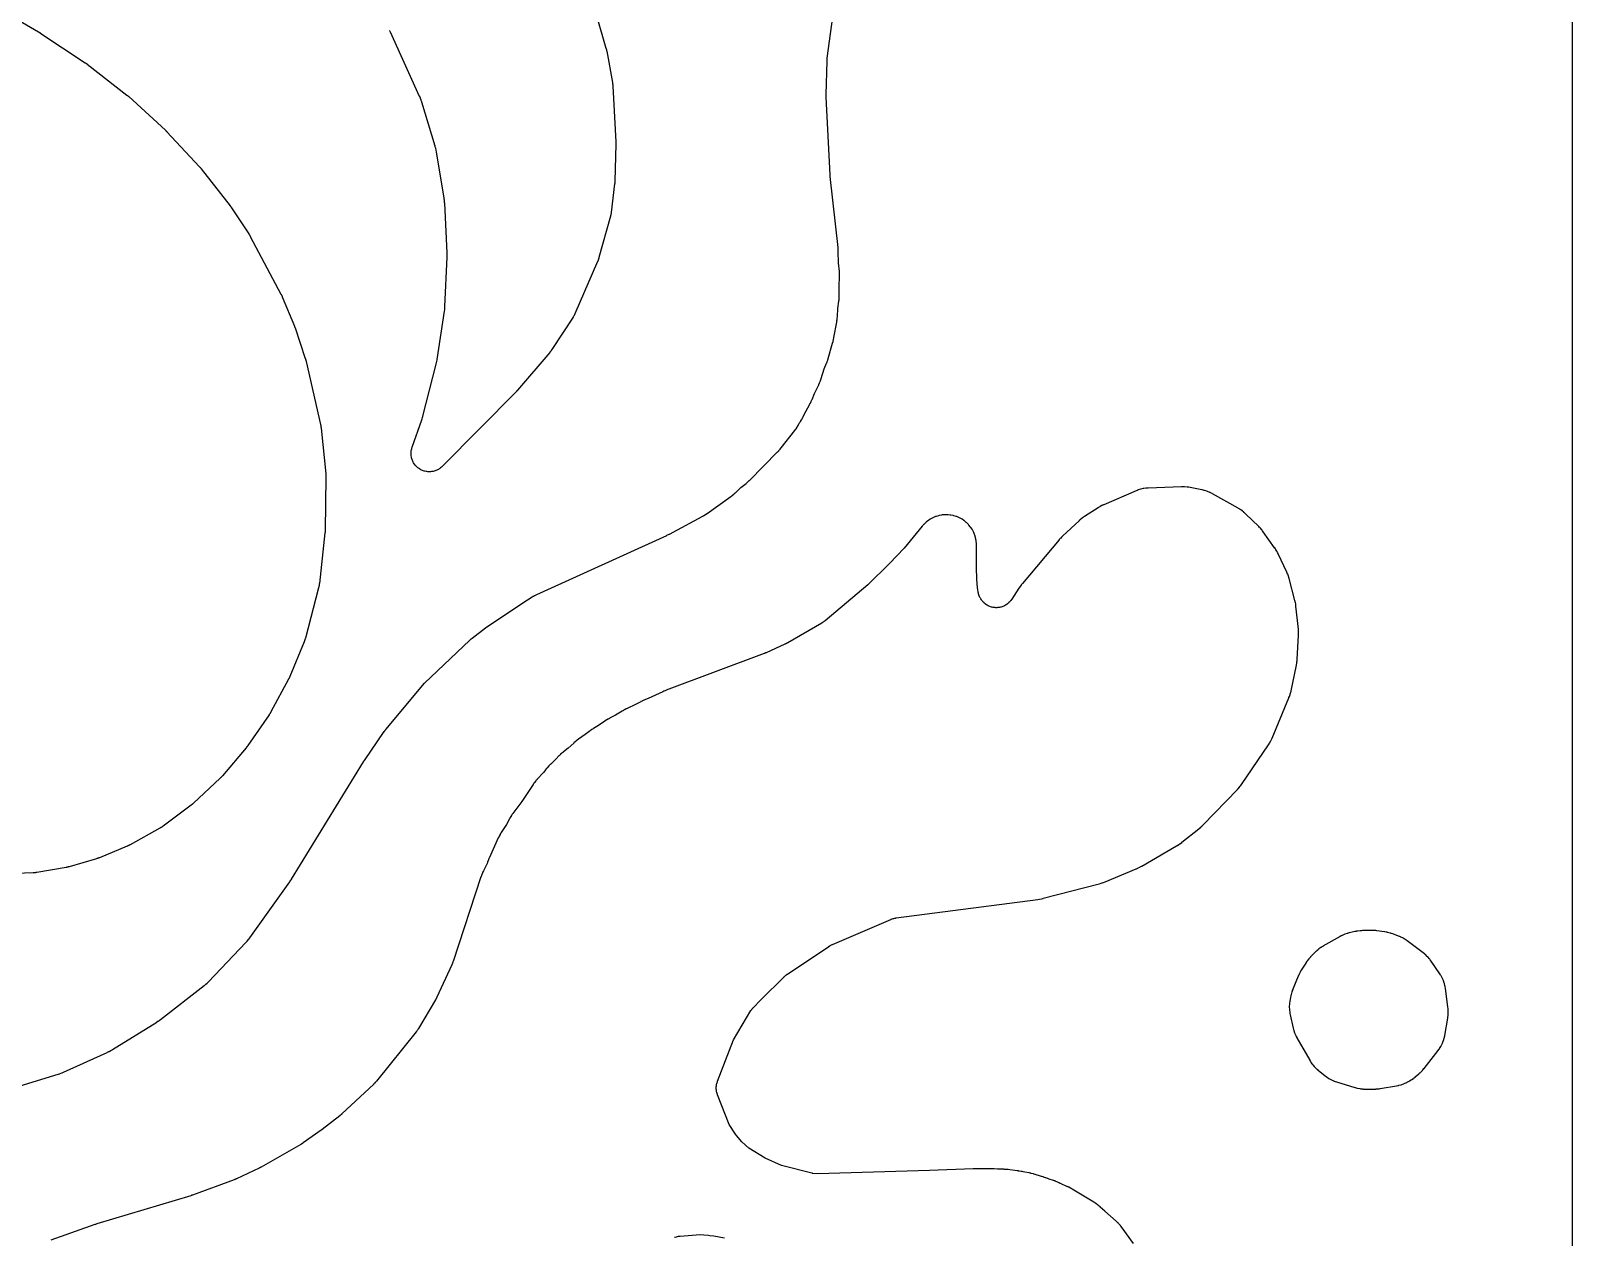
# Model space of a CAD drawing. Header units: millimetres. Extents: x 0 to 300, y 0 to 300.
# Drawn here: x 173.4 to 300, y 102 to 201 of the extents above; entities that cross this region are included whole.
import ezdxf

# ---------------------------------------------------------------- set-up
doc = ezdxf.new("R2010")
doc.units = ezdxf.units.MM
doc.layers.add('CUT', color=7, linetype='CONTINUOUS')

msp = doc.modelspace()

# ---------------------------------------------------------------- linework, layer by layer
at = {"layer": 'CUT'}
for points in [[(1.4375, 300.0625), (298.512, 300.0625), (299.3973, 300.0625), (299.4708, 300.0589), (299.5289, 300.0503), (299.586, 300.036), (299.6414, 300.0162), (299.6945, 299.991), (299.745, 299.9608), (299.7922, 299.9257), (299.8358, 299.8863), (299.8753, 299.8427), (299.9103, 299.7954), (299.9405, 299.745), (299.9657, 299.6918), (299.9855, 299.6365), (299.9998, 299.5794), (300.0084, 299.5212), (300.012, 299.4478), (300.012, 298.5625), (300.012, 1.4375)], [(171.8601, 114.1816), (175.6845, 115.3609), (175.7026, 115.3668), (175.8193, 115.4069), (175.8371, 115.4133), (175.9819, 115.4682), (175.9996, 115.4752), (176.1135, 115.5226), (176.1309, 115.5302), (179.711, 117.1536), (179.7286, 117.1619), (179.8423, 117.218), (179.8596, 117.2269), (179.9999, 117.3018), (180.0169, 117.3113), (180.1267, 117.3746), (180.1434, 117.3846), (183.7787, 119.6422), (183.7917, 119.6505), (183.8755, 119.7056), (183.8883, 119.7143), (183.9918, 119.7861), (184.0043, 119.7951), (184.0852, 119.8544), (184.0975, 119.8637), (187.6823, 122.6381), (187.6907, 122.6447), (187.7491, 122.6916), (187.7577, 122.6987), (187.7954, 122.7301), (187.8133, 122.7456), (187.9227, 122.8444), (187.9393, 122.8599), (187.9675, 122.8875), (187.9751, 122.895), (188.0272, 122.9476), (188.0355, 122.9562), (191.0892, 126.166), (191.1034, 126.1815), (191.1937, 126.2833), (191.2074, 126.2993), (191.3162, 126.4309), (191.3292, 126.4473), (191.4122, 126.5552), (191.4247, 126.5721), (194.6975, 131.1492), (194.7032, 131.1574), (194.7428, 131.2146), (194.7488, 131.2235), (194.7967, 131.2958), (194.8025, 131.3046), (194.8394, 131.3623), (194.8454, 131.3718), (200.7562, 141.0144), (200.7588, 141.0185), (200.7648, 141.0282), (200.7674, 141.0324), (200.7735, 141.0421), (200.7768, 141.0473), (200.7844, 141.0592), (200.7877, 141.0643), (200.7929, 141.0724), (200.7961, 141.0774), (200.8038, 141.0891), (200.8067, 141.0935), (200.8132, 141.1031), (200.8223, 141.1166), (200.8263, 141.1225), (202.466, 143.5013), (202.4719, 143.5097), (202.4856, 143.5291), (202.4915, 143.5374), (202.4987, 143.5474), (202.5047, 143.5556), (202.5188, 143.5746), (202.5249, 143.5827), (202.5346, 143.5955), (202.5408, 143.6035), (202.5553, 143.6223), (202.5616, 143.6303), (202.5693, 143.64), (202.5756, 143.6479), (202.5906, 143.6663), (202.597, 143.6741), (205.7559, 147.4719), (209.4984, 151.005), (209.5071, 151.0131), (209.5273, 151.0317), (209.536, 151.0396), (209.5468, 151.0492), (209.5556, 151.057), (209.5763, 151.0751), (209.5853, 151.0828), (209.5995, 151.0949), (209.6085, 151.1024), (209.6297, 151.12), (209.6389, 151.1274), (209.6501, 151.1365), (209.6593, 151.1438), (209.681, 151.1608), (209.6903, 151.168), (210.78, 151.9995), (213.8426, 154.066), (214.5994, 154.5425), (214.61, 154.5491), (214.6348, 154.5642), (214.6455, 154.5706), (214.6586, 154.5784), (214.6694, 154.5846), (214.6946, 154.5991), (214.7054, 154.6052), (214.7227, 154.6148), (214.7336, 154.6207), (214.7592, 154.6345), (214.7702, 154.6403), (214.7837, 154.6473), (214.7948, 154.653), (214.8208, 154.666), (214.832, 154.6715), (214.9936, 154.7498), (225.6595, 159.6031), (225.6676, 159.6068), (225.7236, 159.6333), (225.7322, 159.6375), (225.8015, 159.6717), (225.8099, 159.6759), (225.8643, 159.7037), (225.8732, 159.7084), (228.5593, 161.1415), (228.5761, 161.1509), (228.6154, 161.1735), (228.6257, 161.1792), (228.6363, 161.1853), (228.6527, 161.1949), (228.6845, 161.2132), (228.701, 161.2231), (228.8345, 161.3057), (228.8507, 161.3161), (228.9549, 161.3853), (228.9707, 161.3962), (230.9316, 162.7916), (230.9403, 162.7979), (231.0005, 162.8424), (231.0094, 162.8491), (231.0484, 162.879), (231.0669, 162.8938), (231.1802, 162.9882), (231.1974, 163.0031), (231.2268, 163.0295), (231.2347, 163.0367), (231.2888, 163.0872), (231.2975, 163.0955), (231.7455, 163.53), (232.0661, 163.7753), (232.0823, 163.7881), (232.186, 163.8733), (232.2017, 163.8866), (232.328, 163.9978), (232.3432, 164.0117), (232.4408, 164.1038), (232.4556, 164.1182), (234.7626, 166.4496), (234.7747, 166.4622), (234.8521, 166.5451), (234.8638, 166.558), (234.9579, 166.6648), (234.9692, 166.6781), (235.0416, 166.7653), (235.0526, 166.7789), (236.1739, 168.2124), (236.1807, 168.2212), (236.2275, 168.2833), (236.2344, 168.2927), (236.2642, 168.334), (236.2782, 168.3542), (236.3628, 168.482), (236.3755, 168.502), (236.3968, 168.537), (236.4025, 168.5466), (236.4412, 168.6131), (236.4473, 168.624), (236.5462, 168.8024), (236.5862, 168.859), (236.5941, 168.8704), (236.6243, 168.9153), (236.6393, 168.9387), (236.7328, 169.0927), (236.7466, 169.1167), (236.7726, 169.1643), (236.7791, 169.1765), (236.8204, 169.2566), (236.8266, 169.269), (236.984, 169.5921), (237.3862, 170.3177), (237.3951, 170.3343), (237.451, 170.4431), (237.4593, 170.46), (237.5252, 170.5986), (237.533, 170.6158), (237.5819, 170.7279), (237.5892, 170.7452), (237.7893, 171.2453), (238.1424, 171.9703), (238.1515, 171.9898), (238.2082, 172.1177), (238.2166, 172.1375), (238.2819, 172.3003), (238.2895, 172.3204), (238.3369, 172.452), (238.3439, 172.4724), (238.5987, 173.2684), (238.7921, 173.752), (238.7976, 173.7661), (238.8317, 173.8582), (238.8368, 173.8724), (238.8768, 173.989), (238.8815, 174.0034), (238.911, 174.0971), (238.9154, 174.1115), (239.278, 175.3737), (239.2836, 175.3943), (239.3172, 175.5292), (239.322, 175.55), (239.3234, 175.557), (239.3534, 175.6764), (239.3578, 175.6951), (239.3843, 175.8173), (239.388, 175.8361), (239.619, 177.0939), (239.6221, 177.1129), (239.6408, 177.2367), (239.6433, 177.2557), (239.6617, 177.4117), (239.6637, 177.4308), (239.6743, 177.5555), (239.6757, 177.5747), (239.7102, 178.2223), (239.7953, 178.8384), (239.7967, 178.8495), (239.8059, 178.927), (239.8072, 178.9386), (239.8122, 178.9895), (239.8142, 179.0141), (239.8231, 179.1676), (239.824, 179.1913), (239.8248, 179.2324), (239.8249, 179.2436), (239.8249, 179.3207), (239.8248, 179.3333), (239.8091, 180.081), (239.8468, 180.7887), (239.8472, 180.7992), (239.8499, 180.8723), (239.8501, 180.8832), (239.851, 180.9312), (239.8509, 180.9543), (239.8479, 181.0984), (239.847, 181.1207), (239.8448, 181.1592), (239.8441, 181.1697), (239.8386, 181.2418), (239.8376, 181.2535), (239.7696, 181.9662), (239.7501, 182.8985), (239.7497, 182.9116), (239.746, 182.9968), (239.7453, 183.0099), (239.7384, 183.1168), (239.7374, 183.1299), (239.73, 183.2148), (239.7287, 183.2279), (239.092, 189.075), (239.0915, 189.0801), (239.0903, 189.0919), (239.0898, 189.097), (239.0886, 189.1089), (239.088, 189.1152), (239.0867, 189.1298), (239.0861, 189.1361), (239.0853, 189.146), (239.0848, 189.1522), (239.0837, 189.1666), (239.0833, 189.172), (239.0825, 189.184), (239.0815, 189.2009), (239.0811, 189.2083), (238.7438, 195.5855), (238.7433, 195.5948), (238.7424, 195.6164), (238.742, 195.6257), (238.7417, 195.637), (238.7414, 195.6462), (238.741, 195.6678), (238.7408, 195.6771), (238.7406, 195.6918), (238.7406, 195.701), (238.7405, 195.7226), (238.7406, 195.7319), (238.7407, 195.7432), (238.7408, 195.7525), (238.7412, 195.7741), (238.7415, 195.7834), (238.8229, 198.5408), (238.8233, 198.5523), (238.8245, 198.5792), (238.825, 198.5908), (238.8258, 198.6049), (238.8265, 198.6164), (238.8284, 198.6433), (238.8292, 198.6548), (238.8307, 198.673), (238.8317, 198.6845), (238.8342, 198.7113), (238.8354, 198.7228), (238.8369, 198.7368), (238.8382, 198.7483), (238.8414, 198.775), (238.8428, 198.7865), (239.5622, 204.1969)], [(169.966, 203.3181), (174.0658, 200.9477), (174.0706, 200.9449), (174.0818, 200.9383), (174.0865, 200.9355), (174.0976, 200.9289), (174.1035, 200.9254), (174.1172, 200.9171), (174.123, 200.9136), (174.1322, 200.9079), (174.1379, 200.9044), (174.1512, 200.896), (174.1569, 200.8924), (174.16, 200.8905), (174.1668, 200.8861), (174.1826, 200.8759), (174.1893, 200.8715), (177.9136, 198.4068), (177.9196, 198.4028), (177.9336, 198.3934), (177.9396, 198.3894), (177.9535, 198.3798), (177.9608, 198.3748), (177.9779, 198.3628), (177.9852, 198.3577), (177.9966, 198.3495), (178.0037, 198.3444), (178.0203, 198.3323), (178.0273, 198.3271), (178.0312, 198.3242), (178.0396, 198.3179), (178.059, 198.3031), (178.0673, 198.2966), (181.3347, 195.7435), (181.3403, 195.7391), (181.3535, 195.7286), (181.3592, 195.7241), (181.3722, 195.7136), (181.3791, 195.7079), (181.3951, 195.6947), (181.402, 195.689), (181.4127, 195.68), (181.4194, 195.6743), (181.4349, 195.661), (181.4416, 195.6553), (181.4452, 195.6521), (181.453, 195.6452), (181.4712, 195.6289), (181.479, 195.6218), (184.4859, 192.8658), (184.4913, 192.8609), (184.5036, 192.8495), (184.5088, 192.8445), (184.521, 192.833), (184.5275, 192.8268), (184.5424, 192.8124), (184.5488, 192.8061), (184.5588, 192.7963), (184.565, 192.7901), (184.5795, 192.7756), (184.5857, 192.7694), (184.589, 192.7659), (184.5963, 192.7584), (184.6132, 192.7407), (184.6204, 192.7331), (187.2952, 189.8634), (187.3021, 189.8559), (187.318, 189.8384), (187.3248, 189.8308), (187.3329, 189.8217), (187.3396, 189.8142), (187.355, 189.7965), (187.3616, 189.7888), (187.372, 189.7766), (187.3785, 189.7689), (187.3935, 189.7508), (187.4, 189.743), (187.4077, 189.7334), (187.4141, 189.7256), (187.4287, 189.7071), (187.435, 189.6992), (189.8054, 186.6476), (189.8096, 186.6421), (189.8193, 186.6294), (189.8235, 186.624), (189.8331, 186.6111), (189.8382, 186.6043), (189.85, 186.5884), (189.855, 186.5815), (189.8628, 186.5707), (189.8677, 186.5639), (189.879, 186.548), (189.8838, 186.5412), (189.8864, 186.5373), (189.8921, 186.5291), (189.9051, 186.5099), (189.9107, 186.5016), (191.3396, 184.3471), (191.3456, 184.338), (191.3594, 184.3166), (191.3652, 184.3074), (191.3722, 184.2964), (191.3779, 184.2873), (191.391, 184.2658), (191.3966, 184.2566), (191.4054, 184.2418), (191.4108, 184.2325), (191.4235, 184.2107), (191.4289, 184.2013), (191.4354, 184.1898), (191.4406, 184.1803), (191.4527, 184.1582), (191.4579, 184.1487), (193.9825, 179.4081), (193.9876, 179.3982), (193.9996, 179.3751), (194.0046, 179.3652), (194.0107, 179.3531), (194.0156, 179.3431), (194.027, 179.3197), (194.0318, 179.3097), (194.0393, 179.2937), (194.044, 179.2836), (194.0547, 179.26), (194.0593, 179.2498), (194.0648, 179.2374), (194.0692, 179.2272), (194.0794, 179.2033), (194.0837, 179.193), (195.0788, 176.7747), (195.0811, 176.7692), (195.0863, 176.7563), (195.0885, 176.7507), (195.0937, 176.7376), (195.0964, 176.7307), (195.1027, 176.7145), (195.1053, 176.7076), (195.1094, 176.6967), (195.112, 176.6898), (195.1179, 176.6738), (195.1203, 176.667), (195.1217, 176.6632), (195.1246, 176.6549), (195.1313, 176.6357), (195.1341, 176.6275), (195.9797, 174.1177), (195.9833, 174.1069), (195.9914, 174.0817), (195.9949, 174.0709), (195.9989, 174.0578), (196.0022, 174.047), (196.0096, 174.0218), (196.0127, 174.011), (196.0176, 173.9938), (196.0206, 173.9829), (196.0274, 173.9574), (196.0303, 173.9465), (196.0337, 173.9331), (196.0364, 173.9222), (196.0426, 173.8965), (196.0452, 173.8855), (197.2278, 168.7055), (197.2309, 168.6917), (197.2377, 168.6596), (197.2405, 168.6458), (197.2438, 168.629), (197.2464, 168.6152), (197.2522, 168.5828), (197.2545, 168.569), (197.2581, 168.5471), (197.2603, 168.5332), (197.2651, 168.5007), (197.267, 168.4868), (197.2692, 168.4697), (197.271, 168.4558), (197.2747, 168.4232), (197.2762, 168.4092), (197.652, 164.6408), (197.6532, 164.6282), (197.6557, 164.599), (197.6567, 164.5864), (197.6578, 164.5711), (197.6586, 164.5585), (197.6603, 164.5292), (197.6609, 164.5166), (197.6618, 164.4967), (197.6623, 164.4841), (197.6631, 164.4547), (197.6634, 164.4421), (197.6636, 164.4268), (197.6637, 164.4142), (197.6638, 164.3848), (197.6637, 164.3722), (197.6093, 160.0412), (197.6091, 160.0301), (197.6084, 160.0044), (197.6081, 159.9933), (197.6076, 159.9799), (197.6071, 159.9688), (197.6058, 159.9431), (197.6052, 159.9321), (197.6041, 159.9147), (197.6034, 159.9037), (197.6015, 159.878), (197.6006, 159.867), (197.5995, 159.8536), (197.5984, 159.8426), (197.5959, 159.817), (197.5948, 159.806), (197.1324, 155.6455), (197.1304, 155.6293), (197.1255, 155.5913), (197.1233, 155.5751), (197.1203, 155.5553), (197.1178, 155.5391), (197.1115, 155.5014), (197.1086, 155.4853), (197.1039, 155.4599), (197.1008, 155.4438), (197.0931, 155.4063), (197.0897, 155.3903), (197.0853, 155.3708), (197.0816, 155.3548), (197.0726, 155.3177), (197.0686, 155.3018), (195.986, 151.1724), (195.982, 151.1578), (195.9725, 151.1239), (195.9683, 151.1093), (195.963, 151.0917), (195.9586, 151.0772), (195.9479, 151.0436), (195.9432, 151.0292), (195.9357, 151.0066), (195.9307, 150.9923), (195.919, 150.9591), (195.9138, 150.9449), (195.9073, 150.9276), (195.9019, 150.9135), (195.8891, 150.8807), (195.8834, 150.8666), (194.7137, 148.0274), (194.7092, 148.0166), (194.6985, 147.9916), (194.6938, 147.9809), (194.6881, 147.9678), (194.6833, 147.9572), (194.6719, 147.9324), (194.667, 147.9219), (194.6591, 147.9052), (194.654, 147.8947), (194.6421, 147.8702), (194.6369, 147.8598), (194.6304, 147.8471), (194.6251, 147.8367), (194.6125, 147.8126), (194.607, 147.8023), (193.1529, 145.1055), (193.1469, 145.0947), (193.1329, 145.0695), (193.1268, 145.0587), (193.1193, 145.0457), (193.1131, 145.035), (193.0984, 145.0103), (193.092, 144.9997), (193.0818, 144.9831), (193.0753, 144.9726), (193.0599, 144.9482), (193.0533, 144.9378), (193.0451, 144.9252), (193.0383, 144.9149), (193.0222, 144.891), (193.0153, 144.8808), (191.2723, 142.3562), (191.2659, 142.3471), (191.2509, 142.3259), (191.2444, 142.3168), (191.2364, 142.3058), (191.2298, 142.2969), (191.2142, 142.2761), (191.2075, 142.2672), (191.1968, 142.2532), (191.19, 142.2444), (191.1739, 142.224), (191.167, 142.2153), (191.1585, 142.2047), (191.1514, 142.1961), (191.1349, 142.1761), (191.1277, 142.1675), (189.1778, 139.8675), (189.1694, 139.8578), (189.1497, 139.8353), (189.1412, 139.8257), (189.1308, 139.814), (189.1221, 139.8045), (189.1018, 139.7826), (189.0931, 139.7732), (189.0791, 139.7585), (189.0702, 139.7493), (189.0493, 139.7279), (189.0402, 139.7188), (189.0291, 139.7078), (189.02, 139.6988), (188.9985, 139.678), (188.9892, 139.6692), (186.803, 137.6178), (186.7936, 137.6092), (186.7717, 137.5892), (186.7622, 137.5807), (186.7506, 137.5704), (186.7411, 137.562), (186.7186, 137.5427), (186.7089, 137.5345), (186.6935, 137.5216), (186.6837, 137.5135), (186.6607, 137.4948), (186.6508, 137.4868), (186.6386, 137.4772), (186.6286, 137.4694), (186.605, 137.4513), (186.5949, 137.4436), (184.2959, 135.7299), (184.284, 135.7212), (184.256, 135.701), (184.2439, 135.6925), (184.2291, 135.6822), (184.2169, 135.6738), (184.1883, 135.6546), (184.1759, 135.6465), (184.1564, 135.6338), (184.1439, 135.6259), (184.1146, 135.6076), (184.102, 135.5998), (184.0866, 135.5905), (184.0739, 135.583), (184.044, 135.5657), (184.0312, 135.5584), (181.5926, 134.1971), (181.5811, 134.1907), (181.554, 134.1761), (181.5423, 134.1699), (181.5281, 134.1625), (181.5163, 134.1565), (181.4888, 134.1427), (181.477, 134.1369), (181.4583, 134.1278), (181.4464, 134.1222), (181.4185, 134.1092), (181.4065, 134.1037), (181.3918, 134.0971), (181.3797, 134.0918), (181.3515, 134.0797), (181.3394, 134.0745), (179.0684, 133.1358), (179.057, 133.1312), (179.0304, 133.1206), (179.019, 133.1162), (179.005, 133.1108), (178.9935, 133.1065), (178.9666, 133.0967), (178.9551, 133.0926), (178.9368, 133.0861), (178.9252, 133.0822), (178.898, 133.0731), (178.8864, 133.0692), (178.8721, 133.0647), (178.8604, 133.061), (178.833, 133.0526), (178.8213, 133.0491), (176.5877, 132.3998), (176.5757, 132.3965), (176.5478, 132.3888), (176.5358, 132.3855), (176.5212, 132.3817), (176.5091, 132.3787), (176.481, 132.3717), (176.4689, 132.3689), (176.4498, 132.3644), (176.4377, 132.3617), (176.4094, 132.3556), (176.3973, 132.353), (176.3824, 132.35), (176.3702, 132.3476), (176.3418, 132.3422), (176.3296, 132.34), (173.9447, 131.9244), (173.9298, 131.922), (173.8952, 131.9165), (173.8803, 131.9143), (173.8621, 131.9118), (173.8472, 131.9098), (173.8124, 131.9055), (173.7974, 131.9038), (173.7739, 131.9013), (173.7589, 131.8998), (173.724, 131.8967), (173.709, 131.8955), (173.6907, 131.8942), (173.6757, 131.8932), (173.6406, 131.8913), (173.6256, 131.8906), (167.945, 131.6697)], [(219.8538, 202.3552), (220.6685, 199.5964), (220.6719, 199.5848), (220.6794, 199.5578), (220.6826, 199.5462), (220.6864, 199.5321), (220.6894, 199.5204), (220.6963, 199.4932), (220.6991, 199.4816), (220.7035, 199.4631), (220.7062, 199.4514), (220.7124, 199.424), (220.7149, 199.4123), (220.7179, 199.3979), (220.7203, 199.3862), (220.7257, 199.3586), (220.7279, 199.3468), (221.1943, 196.7886), (221.1968, 196.7746), (221.2022, 196.7418), (221.2044, 196.7277), (221.207, 196.7105), (221.209, 196.6964), (221.2134, 196.6635), (221.2152, 196.6493), (221.2178, 196.627), (221.2194, 196.6128), (221.2227, 196.5797), (221.2241, 196.5656), (221.2255, 196.5482), (221.2266, 196.534), (221.2289, 196.5009), (221.2298, 196.4866), (221.476, 191.9024), (221.4764, 191.8934), (221.4774, 191.8724), (221.4777, 191.8634), (221.4781, 191.8524), (221.4783, 191.8434), (221.4788, 191.8224), (221.479, 191.8133), (221.4792, 191.7991), (221.4793, 191.7901), (221.4793, 191.769), (221.4793, 191.76), (221.4793, 191.749), (221.4792, 191.74), (221.4788, 191.7189), (221.4786, 191.7099), (221.3986, 188.6935), (221.3983, 188.6832), (221.3974, 188.659), (221.3969, 188.6487), (221.3963, 188.6361), (221.3957, 188.6257), (221.3943, 188.6016), (221.3936, 188.5913), (221.3924, 188.575), (221.3916, 188.5646), (221.3896, 188.5406), (221.3886, 188.5303), (221.3874, 188.5177), (221.3864, 188.5074), (221.3838, 188.4834), (221.3826, 188.4731), (221.0999, 186.0985), (221.099, 186.0915), (221.097, 186.0753), (221.096, 186.0683), (221.0958, 186.0664), (221.0917, 186.0392), (221.0812, 185.9759), (221.0772, 185.954), (221.0701, 185.9213), (221.0516, 185.8434), (221.043, 185.81), (220.0934, 182.4038), (220.0891, 182.3888), (220.0788, 182.354), (220.0742, 182.3391), (220.0685, 182.3211), (220.0637, 182.3064), (220.0522, 182.2721), (220.0471, 182.2574), (220.0389, 182.2343), (220.0336, 182.2198), (220.0209, 182.1858), (220.0153, 182.1713), (220.0084, 182.1537), (220.0026, 182.1393), (219.9887, 182.1058), (219.9826, 182.0915), (218.1154, 177.7957), (218.1116, 177.787), (218.1055, 177.7733), (218.0955, 177.7517), (218.0802, 177.72), (218.0668, 177.6931), (218.0553, 177.6711), (218.0495, 177.66), (218.0468, 177.6551), (218.0329, 177.6303), (218.0009, 177.5751), (217.9812, 177.5427), (217.9732, 177.5302), (217.968, 177.5222), (216.235, 174.8684), (216.2271, 174.8564), (216.2084, 174.8287), (216.2002, 174.8169), (216.1902, 174.8026), (216.1819, 174.7909), (216.1623, 174.7639), (216.1538, 174.7523), (216.1403, 174.7342), (216.1316, 174.7228), (216.1112, 174.6964), (216.1023, 174.6851), (216.0914, 174.6715), (216.0824, 174.6603), (216.0611, 174.6346), (216.0519, 174.6236), (213.4136, 171.5282), (213.4092, 171.5231), (213.3989, 171.5111), (213.3944, 171.506), (213.3839, 171.494), (213.3783, 171.4877), (213.3652, 171.4731), (213.3596, 171.4669), (213.3507, 171.4571), (213.3451, 171.451), (213.3319, 171.4369), (213.3262, 171.4308), (213.3232, 171.4276), (213.3163, 171.4204), (213.3002, 171.4038), (213.2933, 171.3967), (207.243, 165.281), (207.2117, 165.2508), (207.1509, 165.1952), (207.0816, 165.1379), (207.0337, 165.1022), (206.959, 165.0521), (206.9077, 165.0213), (206.8285, 164.9789), (206.7744, 164.9534), (206.6913, 164.9191), (206.6349, 164.8991), (206.5488, 164.8733), (206.4907, 164.859), (206.4024, 164.8419), (206.3432, 164.8335), (206.2537, 164.8253), (206.1939, 164.8228), (206.104, 164.8236), (206.0443, 164.8271), (205.955, 164.8368), (205.8959, 164.8463), (205.8079, 164.8649), (205.7501, 164.8802), (205.6644, 164.9074), (205.6084, 164.9284), (205.5259, 164.9641), (205.4723, 164.9906), (205.3937, 165.0343), (205.343, 165.066), (205.2692, 165.1174), (205.2219, 165.154), (205.1536, 165.2124), (205.1102, 165.2536), (205.0481, 165.3186), (205.0089, 165.3638), (204.9536, 165.4347), (204.9192, 165.4836), (204.8713, 165.5596), (204.8419, 165.6118), (204.8017, 165.6922), (204.7777, 165.747), (204.7458, 165.831), (204.7274, 165.8879), (204.704, 165.9747), (204.6913, 166.0332), (204.6767, 166.1219), (204.67, 166.1813), (204.6643, 166.271), (204.6635, 166.3309), (204.6668, 166.4207), (204.672, 166.4803), (204.6842, 166.5693), (204.6953, 166.6281), (204.7164, 166.7155), (204.7396, 166.7945), (204.7534, 166.8373), (205.5359, 169.0749), (205.5399, 169.0868), (205.5654, 169.1647), (205.5691, 169.1767), (205.599, 169.2752), (205.6025, 169.2873), (205.6246, 169.3661), (205.6279, 169.3783), (206.7304, 173.6534), (206.734, 173.6682), (206.7563, 173.7646), (206.7595, 173.7795), (206.7844, 173.9012), (206.7872, 173.9162), (206.8046, 174.0136), (206.8071, 174.0286), (207.4112, 178.0034), (207.4134, 178.019), (207.4261, 178.1209), (207.4279, 178.1366), (207.4405, 178.2649), (207.4419, 178.2806), (207.4493, 178.3831), (207.4502, 178.3988), (207.6338, 182.4311), (207.6343, 182.4456), (207.6363, 182.5399), (207.6364, 182.5544), (207.6361, 182.6728), (207.6359, 182.6873), (207.6333, 182.7816), (207.6328, 182.7961), (207.4231, 186.8838), (207.422, 186.9007), (207.4133, 187.0104), (207.4117, 187.0273), (207.3969, 187.1646), (207.3948, 187.1814), (207.3799, 187.2904), (207.3774, 187.3071), (206.7545, 191.068), (206.751, 191.0872), (206.7262, 191.2117), (206.7221, 191.2308), (206.6859, 191.3859), (206.6812, 191.4048), (206.6483, 191.5274), (206.643, 191.5462), (205.5443, 195.1705), (205.5382, 195.1894), (205.4967, 195.3117), (205.49, 195.3304), (205.4328, 195.482), (205.4255, 195.5005), (205.3759, 195.6198), (205.368, 195.638), (202.9679, 200.9151), (202.9601, 200.9317), (202.9072, 201.0391)], [(263.9934, 101.4643), (263.053, 102.7596), (263.0435, 102.7723), (262.9808, 102.8541), (262.9709, 102.8665), (262.932, 102.9146), (262.9114, 102.9387), (262.7734, 103.0917), (262.7551, 103.111), (262.7178, 103.152), (262.6957, 103.1751), (262.6513, 103.2189), (262.6398, 103.23), (262.5639, 103.301), (262.5521, 103.3118), (261.6403, 104.1212), (261.2611, 104.4614), (261.2487, 104.4723), (261.1666, 104.542), (261.1539, 104.5525), (261.1412, 104.5627), (261.1081, 104.5907), (261.0977, 104.5994), (261.0565, 104.6327), (261.035, 104.6493), (260.8931, 104.754), (260.8709, 104.7696), (260.8269, 104.7991), (260.8155, 104.8065), (260.7411, 104.854), (260.7296, 104.8611), (258.961, 105.9334), (258.9516, 105.939), (258.8851, 105.9776), (258.8752, 105.9833), (258.8311, 106.0078), (258.8097, 106.0191), (258.6745, 106.0873), (258.6535, 106.0974), (258.6166, 106.1142), (258.6066, 106.1187), (258.5369, 106.149), (258.5255, 106.1538), (258.0408, 106.3526), (257.9675, 106.3937), (257.955, 106.4005), (257.873, 106.4439), (257.8604, 106.4504), (257.8105, 106.4753), (257.7847, 106.4874), (257.6151, 106.5622), (257.5887, 106.5731), (257.5367, 106.5932), (257.5234, 106.5981), (257.4361, 106.6294), (257.4226, 106.6341), (257.0672, 106.752), (256.9475, 106.8011), (256.9273, 106.809), (256.7956, 106.8575), (256.7752, 106.8646), (256.6078, 106.9196), (256.5871, 106.926), (256.4522, 106.9649), (256.4313, 106.9706), (256.3391, 106.9936), (255.9128, 107.1351), (255.9013, 107.1388), (255.826, 107.1621), (255.8144, 107.1655), (255.7689, 107.1786), (255.7454, 107.1849), (255.5924, 107.2222), (255.5688, 107.2275), (255.5223, 107.2369), (255.5104, 107.2392), (255.4329, 107.2532), (255.4209, 107.2552), (255.0662, 107.312), (254.9376, 107.3442), (254.9267, 107.3468), (254.85, 107.3645), (254.8385, 107.367), (254.788, 107.3776), (254.7636, 107.3822), (254.6107, 107.4077), (254.587, 107.4112), (254.5458, 107.4163), (254.5346, 107.4177), (254.4573, 107.4259), (254.4447, 107.4271), (254.2343, 107.4452), (253.8419, 107.508), (253.8216, 107.5109), (253.6895, 107.5275), (253.6691, 107.5297), (253.5028, 107.5448), (253.4824, 107.5463), (253.3494, 107.5538), (253.3289, 107.5546), (252.8319, 107.5656), (252.559, 107.589), (252.5417, 107.5902), (252.4298, 107.5966), (252.4125, 107.5973), (252.2717, 107.6013), (252.2545, 107.6015), (252.1423, 107.6014), (252.125, 107.6012), (251.7399, 107.5898), (251.0721, 107.6046), (251.0633, 107.6047), (251.0017, 107.6051), (250.9922, 107.6051), (250.9154, 107.6045), (250.9061, 107.6043), (250.8455, 107.6029), (250.8355, 107.6026), (247.2405, 107.4568), (238.0385, 107.1848), (237.6624, 107.2137), (237.6353, 107.2189), (237.5948, 107.2276), (237.579, 107.2314), (237.5689, 107.2338), (235.0804, 107.8604), (233.7455, 108.4818), (232.4002, 109.2977), (231.8164, 109.8241), (231.6716, 109.9957), (231.4225, 110.2907), (231.356, 110.3694), (231.2933, 110.4437), (230.7872, 111.2482), (229.8343, 113.6642), (229.8199, 113.7033), (229.7952, 113.7755), (229.7719, 113.8555), (229.7589, 113.9094), (229.7431, 113.9912), (229.7352, 114.0461), (229.727, 114.129), (229.7242, 114.1844), (229.7237, 114.2678), (229.726, 114.3232), (229.7333, 114.4062), (229.7407, 114.4612), (229.7556, 114.5431), (229.768, 114.5972), (229.7905, 114.6774), (229.8144, 114.7499), (229.8284, 114.7892), (231.1298, 118.1926), (232.5727, 120.5968), (232.5757, 120.6018), (232.5901, 120.6222), (232.6346, 120.682), (232.6549, 120.7083), (232.6562, 120.7099), (232.6774, 120.7354), (232.7262, 120.7918), (232.756, 120.8246), (232.768, 120.8371), (232.7756, 120.845), (233.348, 121.4299), (233.3582, 121.4406), (233.4172, 121.5039), (235.3025, 123.3657), (235.3102, 123.3731), (235.3222, 123.3847), (235.3535, 123.4135), (235.4075, 123.4609), (235.4319, 123.4815), (235.4335, 123.4828), (235.4586, 123.5026), (235.5158, 123.546), (235.5504, 123.5709), (235.5641, 123.5803), (235.5729, 123.5863), (238.9592, 125.8522), (238.9678, 125.8579), (238.9815, 125.8668), (239.0167, 125.8887), (239.0771, 125.9242), (239.1042, 125.9395), (239.1059, 125.9405), (239.1335, 125.9549), (239.1962, 125.9861), (239.2338, 126.0038), (239.2486, 126.0104), (239.2582, 126.0145), (244.0614, 128.0743), (244.0709, 128.0784), (244.0858, 128.0845), (244.1242, 128.0995), (244.1738, 128.1175), (244.2425, 128.1393), (244.311, 128.1581), (244.3813, 128.1744), (244.4331, 128.1842), (244.4737, 128.1909), (244.4897, 128.1932), (244.4999, 128.1946), (256.1243, 129.7169), (256.1427, 129.7196), (256.2621, 129.739), (256.2804, 129.7423), (256.4294, 129.7713), (256.4476, 129.7751), (256.5655, 129.8019), (256.5836, 129.8063), (261.1749, 130.9997), (261.195, 131.0053), (261.3254, 131.0441), (261.3454, 131.0504), (261.5071, 131.1047), (261.5268, 131.1117), (261.6542, 131.1595), (261.6736, 131.1672), (264.2207, 132.2256), (264.239, 132.2336), (264.3566, 132.2871), (264.3746, 132.2956), (264.5199, 132.3676), (264.5375, 132.3768), (264.6514, 132.438), (264.6687, 132.4477), (267.5214, 134.1055), (267.5397, 134.1165), (267.6569, 134.1904), (267.6747, 134.202), (267.8184, 134.2998), (267.8358, 134.3121), (267.9475, 134.394), (267.9644, 134.4069), (269.3456, 135.4979), (269.3612, 135.5107), (269.4612, 135.5953), (269.4764, 135.6086), (269.5982, 135.7189), (269.6129, 135.7327), (269.707, 135.8238), (269.7213, 135.8381), (272.5255, 138.7425), (272.5342, 138.7518), (272.5906, 138.8127), (272.5992, 138.8222), (272.6323, 138.8596), (272.6488, 138.879), (272.7535, 139.0078), (272.7692, 139.0279), (272.799, 139.068), (272.8065, 139.0783), (272.8547, 139.1459), (272.862, 139.1564), (275.0675, 142.3973), (275.0759, 142.4099), (275.1293, 142.4928), (275.1373, 142.5056), (275.1681, 142.5562), (275.1832, 142.5825), (275.277, 142.7556), (275.2908, 142.7827), (275.3163, 142.8361), (275.3227, 142.8498), (275.3629, 142.9398), (275.369, 142.9537), (276.7512, 146.2655), (276.7565, 146.2787), (276.7901, 146.3649), (276.7951, 146.3783), (276.8141, 146.4305), (276.8232, 146.4575), (276.8779, 146.6343), (276.8857, 146.6617), (276.8996, 146.7155), (276.903, 146.7293), (276.9241, 146.8195), (276.9271, 146.8334), (277.3654, 148.9356), (277.3674, 148.946), (277.3812, 149.0185), (277.3832, 149.0294), (277.3913, 149.0771), (277.3948, 149.1002), (277.4138, 149.2444), (277.4163, 149.2667), (277.4199, 149.3055), (277.4208, 149.316), (277.4263, 149.3888), (277.4271, 149.4006), (277.5394, 151.409), (277.5399, 151.4211), (277.5427, 151.4993), (277.543, 151.5113), (277.5438, 151.5584), (277.5437, 151.5824), (277.5398, 151.7389), (277.5388, 151.7629), (277.5357, 151.8099), (277.5348, 151.8219), (277.5282, 151.8999), (277.5271, 151.9119), (277.3299, 153.7873), (277.3286, 153.7982), (277.3192, 153.8743), (277.3177, 153.8856), (277.3106, 153.9354), (277.3067, 153.9593), (277.2793, 154.1078), (277.2746, 154.1307), (277.2657, 154.1701), (277.2632, 154.1808), (277.2452, 154.2544), (277.2422, 154.2663), (276.7646, 156.0607), (276.7611, 156.0735), (276.7371, 156.156), (276.7333, 156.1687), (276.7178, 156.218), (276.7093, 156.2431), (276.6506, 156.4047), (276.6411, 156.4293), (276.6213, 156.4771), (276.6161, 156.4893), (276.5815, 156.568), (276.576, 156.58), (275.8702, 158.0924), (275.8643, 158.1048), (275.8246, 158.1851), (275.8183, 158.1973), (275.7934, 158.245), (275.78, 158.2691), (275.6898, 158.4236), (275.6754, 158.4471), (275.6462, 158.4923), (275.6385, 158.5037), (275.5882, 158.5777), (275.5803, 158.589), (274.6499, 159.8917), (274.6418, 159.9028), (274.5881, 159.9744), (274.5797, 159.9853), (274.5465, 160.0276), (274.529, 160.0488), (274.4121, 160.1842), (274.3937, 160.2046), (274.3567, 160.2437), (274.3471, 160.2536), (274.2842, 160.3171), (274.2744, 160.3268), (273.1789, 161.3827), (273.1697, 161.3914), (273.1093, 161.4472), (273.0999, 161.4557), (273.0628, 161.4885), (273.0435, 161.5049), (272.9176, 161.6073), (272.877, 161.6375), (272.7429, 161.7289), (272.7217, 161.7427), (272.6797, 161.7689), (272.6689, 161.7754), (272.5981, 161.8174), (272.5871, 161.8237), (270.4643, 163.0218), (270.4504, 163.0294), (270.3592, 163.0777), (270.3451, 163.085), (270.2897, 163.1125), (270.2609, 163.1259), (270.0743, 163.2066), (270.0148, 163.2286), (269.8207, 163.2891), (269.7902, 163.2978), (269.7302, 163.3131), (269.7147, 163.3168), (269.6142, 163.3396), (269.5986, 163.3429), (268.6514, 163.5314), (268.6341, 163.5346), (268.5217, 163.5536), (268.5044, 163.5563), (268.4366, 163.5657), (268.4017, 163.5695), (268.1746, 163.5876), (268.1395, 163.5893), (268.0711, 163.5908), (268.0536, 163.5909), (267.9396, 163.5899), (267.922, 163.5895), (265.205, 163.4877), (265.1912, 163.487), (265.1013, 163.4816), (265.0875, 163.4806), (265.0335, 163.4761), (265.006, 163.4731), (264.8299, 163.4501), (264.7754, 163.4404), (264.6045, 163.4018), (264.5511, 163.3871), (264.3822, 163.3322), (264.3561, 163.323), (264.3054, 163.3039), (264.2925, 163.2989), (264.2091, 163.2651), (264.1963, 163.2598), (261.5449, 162.1172), (261.5336, 162.1122), (261.4606, 162.0789), (261.4494, 162.0736), (261.4059, 162.0527), (261.3839, 162.0416), (261.2423, 161.9662), (261.2207, 161.9541), (261.1791, 161.9297), (261.1685, 161.9234), (261.1001, 161.8814), (261.0897, 161.8748), (259.9661, 161.1521), (259.9548, 161.1447), (259.8818, 161.0954), (259.8706, 161.0876), (259.8274, 161.057), (259.8057, 161.0408), (259.6667, 160.9326), (259.6457, 160.9155), (259.6055, 160.8811), (259.5953, 160.8721), (259.5296, 160.8134), (259.5196, 160.8043), (258.1932, 159.5629), (258.1803, 159.5505), (258.0979, 159.4686), (258.0854, 159.4558), (257.9851, 159.35), (257.973, 159.3369), (257.8956, 159.2502), (257.8838, 159.2367), (254.8603, 155.642), (254.8488, 155.6278), (254.775, 155.5344), (254.7638, 155.5199), (254.6748, 155.3999), (254.6641, 155.385), (254.5962, 155.2873), (254.5859, 155.2721), (253.9947, 154.3641), (253.9694, 154.3273), (253.9214, 154.261), (253.8655, 154.1913), (253.826, 154.1469), (253.7634, 154.0831), (253.7197, 154.0427), (253.6511, 153.9855), (253.6036, 153.9497), (253.5297, 153.8995), (253.4789, 153.8686), (253.4004, 153.826), (253.3467, 153.8003), (253.2644, 153.7657), (253.2085, 153.7454), (253.1231, 153.7191), (253.0654, 153.7045), (252.9778, 153.6868), (252.919, 153.678), (252.8301, 153.6691), (252.7707, 153.6661), (252.6814, 153.6661), (252.622, 153.669), (252.5331, 153.6778), (252.4743, 153.6866), (252.3867, 153.7042), (252.329, 153.7188), (252.2436, 153.745), (252.1877, 153.7653), (252.1053, 153.7998), (252.0516, 153.8255), (251.9731, 153.868), (251.9222, 153.8989), (251.8483, 153.949), (251.8008, 153.9848), (251.7321, 154.042), (251.6884, 154.0823), (251.6258, 154.1461), (251.5863, 154.1905), (251.5303, 154.2601), (251.4954, 154.3083), (251.4466, 154.3831), (251.4166, 154.4345), (251.3754, 154.5138), (251.3507, 154.5679), (251.3176, 154.6509), (251.2984, 154.7071), (251.2737, 154.793), (251.255, 154.8727), (251.2459, 154.9164), (251.1977, 155.1803), (251.1952, 155.1946), (251.1896, 155.2283), (251.1874, 155.2427), (251.1847, 155.2603), (251.1827, 155.2747), (251.1782, 155.3085), (251.1764, 155.323), (251.1738, 155.3459), (251.1722, 155.3604), (251.1688, 155.3943), (251.1675, 155.4088), (251.166, 155.4266), (251.1649, 155.4411), (251.1626, 155.4751), (251.1618, 155.4897), (251.0931, 156.8401), (251.0977, 158.7323), (251.0976, 158.747), (251.0955, 158.8426), (251.095, 158.8573), (251.0923, 158.9147), (251.0902, 158.9441), (251.0722, 159.1319), (251.0637, 159.1901), (251.0278, 159.3726), (251.0137, 159.4298), (250.9601, 159.6079), (250.9405, 159.6634), (250.8697, 159.8355), (250.8447, 159.8887), (250.7575, 160.053), (250.7273, 160.1036), (250.6244, 160.2586), (250.5895, 160.3059), (250.4719, 160.4501), (250.4325, 160.4938), (250.3013, 160.6257), (250.2578, 160.6654), (250.1143, 160.7838), (250.0672, 160.819), (249.9128, 160.9229), (249.8624, 160.9533), (249.6986, 161.0415), (249.6455, 161.0668), (249.4738, 161.1385), (249.4185, 161.1585), (249.2406, 161.2131), (249.1836, 161.2276), (249.0012, 161.2644), (248.9431, 161.2733), (248.758, 161.2921), (248.6992, 161.2952), (248.5132, 161.2958), (248.4544, 161.2931), (248.2692, 161.2755), (248.2109, 161.2671), (248.0283, 161.2314), (247.9712, 161.2173), (247.793, 161.1639), (247.7375, 161.1443), (247.5654, 161.0737), (247.5121, 161.0487), (247.3477, 160.9616), (247.2971, 160.9316), (247.142, 160.8288), (247.0946, 160.7939), (246.9504, 160.6764), (246.9066, 160.6371), (246.7728, 160.5042), (246.7524, 160.4829), (246.7136, 160.4405), (246.7038, 160.4295), (246.6411, 160.3573), (246.6316, 160.3461), (245.1569, 158.5632), (243.9635, 157.2987), (242.1659, 155.5312), (238.6559, 152.5943), (238.6486, 152.5882), (238.6346, 152.5768), (238.6146, 152.5608), (238.5893, 152.5413), (238.5663, 152.5241), (238.5455, 152.5091), (238.5352, 152.5018), (238.5306, 152.4986), (238.5069, 152.4825), (238.4594, 152.4513), (238.4455, 152.4426), (238.4319, 152.4341), (238.3997, 152.4147), (238.3859, 152.4065), (235.5908, 150.7807), (235.5807, 150.7749), (235.5571, 150.7615), (235.5469, 150.7559), (235.5345, 150.749), (235.5242, 150.7435), (235.5002, 150.7308), (235.4899, 150.7254), (235.4735, 150.717), (235.4632, 150.7117), (235.4389, 150.6996), (235.4284, 150.6945), (235.4156, 150.6883), (235.4051, 150.6833), (235.3805, 150.6718), (235.3699, 150.667), (233.8142, 149.966), (233.8088, 149.9636), (233.7962, 149.958), (233.7908, 149.9556), (233.7781, 149.9501), (233.7713, 149.9472), (233.7556, 149.9405), (233.7489, 149.9377), (233.7383, 149.9333), (233.7316, 149.9305), (233.716, 149.9242), (233.7094, 149.9215), (233.7057, 149.9201), (233.6977, 149.9169), (233.679, 149.9097), (233.6709, 149.9066), (225.6025, 146.8802), (225.592, 146.8762), (225.5192, 146.8473), (225.508, 146.8427), (225.4179, 146.8049), (225.407, 146.8002), (225.3365, 146.7689), (225.3249, 146.7636), (224.1376, 146.2067), (223.9238, 146.1238), (223.9077, 146.1172), (223.8033, 146.0732), (223.7873, 146.0662), (223.6579, 146.0071), (223.6422, 145.9996), (223.5405, 145.9496), (223.525, 145.9417), (223.151, 145.7439), (222.3527, 145.3695), (222.338, 145.3623), (222.2427, 145.3144), (222.2281, 145.3069), (222.1102, 145.2435), (222.0959, 145.2355), (222.0034, 145.1824), (221.9892, 145.1741), (221.4455, 144.8422), (220.9626, 144.5869), (220.9473, 144.5785), (220.8486, 144.5225), (220.8335, 144.5137), (220.7117, 144.4399), (220.6969, 144.4307), (220.6016, 144.3691), (220.587, 144.3594), (220.0575, 143.9949), (219.6356, 143.7374), (219.6202, 143.7277), (219.521, 143.663), (219.5059, 143.6528), (219.384, 143.5678), (219.3692, 143.5571), (219.2741, 143.4864), (219.2597, 143.4753), (218.9742, 143.2494), (218.4211, 142.8687), (218.4043, 142.8568), (218.297, 142.7774), (218.2807, 142.7649), (218.1496, 142.6607), (218.1337, 142.6476), (218.0321, 142.5611), (218.0167, 142.5475), (217.5541, 142.1254), (217.1814, 141.8304), (217.1733, 141.8238), (217.1168, 141.7774), (217.1084, 141.7705), (217.0719, 141.7394), (217.0546, 141.7241), (216.9486, 141.6266), (216.9326, 141.6113), (216.9052, 141.5841), (216.8978, 141.5767), (216.8474, 141.525), (216.8393, 141.5165), (216.5569, 141.2152), (216.1308, 140.8264), (216.1205, 140.8168), (216.0543, 140.7534), (216.0442, 140.7435), (216.0053, 140.7045), (215.9859, 140.6841), (215.8627, 140.5484), (215.8442, 140.527), (215.8092, 140.4846), (215.8003, 140.4736), (215.7436, 140.4015), (215.735, 140.3903), (215.5417, 140.1322), (215.0183, 139.5739), (215.0098, 139.5646), (214.9549, 139.5035), (214.9465, 139.494), (214.9143, 139.4566), (214.8982, 139.4371), (214.7964, 139.3082), (214.7811, 139.2881), (214.7522, 139.2481), (214.7449, 139.2377), (214.6981, 139.1702), (214.691, 139.1597), (213.7675, 137.764), (213.0113, 136.7546), (213.0034, 136.7437), (212.9526, 136.6727), (212.9449, 136.6616), (212.9153, 136.6183), (212.9007, 136.5957), (212.8089, 136.4472), (212.7953, 136.424), (212.7697, 136.3781), (212.7633, 136.3663), (212.7225, 136.2891), (212.7164, 136.2771), (212.5078, 135.8601), (212.0688, 135.1966), (212.0627, 135.1872), (212.021, 135.1216), (212.0149, 135.1117), (211.9884, 135.0681), (211.976, 135.0469), (211.9018, 134.9128), (211.8907, 134.8919), (211.8723, 134.8553), (211.8674, 134.8453), (211.8341, 134.7759), (211.8288, 134.7646), (211.0932, 133.1474), (211.0874, 133.1341), (211.0504, 133.0473), (211.0449, 133.0338), (211.0239, 132.9811), (211.0139, 132.9539), (210.9535, 132.7778), (210.9374, 132.722), (210.9366, 132.7185), (210.6109, 132.0674), (210.6015, 132.0477), (210.5428, 131.9188), (210.5341, 131.8988), (210.4664, 131.7345), (210.4585, 131.7142), (210.4092, 131.5814), (210.402, 131.5608), (208.1099, 124.6066), (208.1058, 124.5947), (208.0962, 124.5668), (208.092, 124.5549), (208.0868, 124.5404), (208.0824, 124.5285), (208.072, 124.5009), (208.0674, 124.4892), (208.0601, 124.4706), (208.0554, 124.4589), (208.0443, 124.4316), (208.0394, 124.4199), (208.0334, 124.4057), (208.0283, 124.3941), (208.0164, 124.3672), (208.0112, 124.3557), (206.7848, 121.6866), (206.7797, 121.6757), (206.7677, 121.6505), (206.7625, 121.6397), (206.756, 121.6265), (206.7506, 121.6158), (206.738, 121.5909), (206.7324, 121.5802), (206.7236, 121.5635), (206.718, 121.5529), (206.7046, 121.5283), (206.6988, 121.5178), (206.6917, 121.5051), (206.6858, 121.4946), (206.6718, 121.4704), (206.6657, 121.4601), (205.2657, 119.1101), (205.2575, 119.0966), (205.2381, 119.0653), (205.2297, 119.0519), (205.2192, 119.0357), (205.2106, 119.0226), (205.1901, 118.9919), (205.1812, 118.9789), (205.167, 118.9585), (205.1578, 118.9456), (205.1363, 118.9157), (205.1269, 118.903), (205.1154, 118.8876), (205.1058, 118.875), (205.0833, 118.8459), (205.0735, 118.8336), (201.8308, 114.8041), (201.8208, 114.792), (201.7974, 114.7639), (201.7873, 114.7519), (201.7748, 114.7375), (201.7644, 114.7257), (201.74, 114.6984), (201.7295, 114.6868), (201.7127, 114.6687), (201.7019, 114.6573), (201.6766, 114.6309), (201.6657, 114.6197), (201.6522, 114.6062), (201.6411, 114.5951), (201.6148, 114.5697), (201.6035, 114.5588), (198.9854, 112.101), (198.9777, 112.0939), (198.9599, 112.0775), (198.9522, 112.0705), (198.9427, 112.062), (198.9349, 112.0551), (198.9166, 112.0392), (198.9088, 112.0324), (198.8963, 112.0217), (198.8883, 112.0149), (198.8697, 111.9994), (198.8617, 111.9928), (198.8519, 111.9847), (198.8438, 111.9782), (198.8248, 111.9631), (198.8166, 111.9566), (197.3668, 110.8283), (197.3558, 110.8198), (197.3444, 110.8111), (197.3405, 110.8081), (197.331, 110.801), (197.3269, 110.7979), (197.3205, 110.7931), (197.3164, 110.7901), (197.307, 110.7831), (197.3034, 110.7805), (197.2955, 110.7748), (197.2844, 110.7668), (197.2795, 110.7633), (195.8139, 109.7251), (195.8049, 109.7188), (195.7838, 109.7042), (195.7747, 109.6981), (195.7637, 109.6907), (195.7545, 109.6846), (195.7332, 109.6706), (195.724, 109.6647), (195.7094, 109.6554), (195.7002, 109.6496), (195.6785, 109.6361), (195.6691, 109.6304), (195.6577, 109.6235), (195.6483, 109.6179), (195.6263, 109.6049), (195.6168, 109.5995), (192.3648, 107.7421), (192.3585, 107.7386), (192.3439, 107.7303), (192.3376, 107.7268), (192.3227, 107.7187), (192.3149, 107.7144), (192.2966, 107.7046), (192.2887, 107.7004), (192.2763, 107.6939), (192.2685, 107.6898), (192.2502, 107.6805), (192.2423, 107.6765), (192.2379, 107.6743), (192.2285, 107.6697), (192.2066, 107.659), (192.1972, 107.6545), (190.3364, 106.7778), (190.3274, 106.7736), (190.3062, 106.7639), (190.2971, 106.7598), (190.2864, 106.755), (190.2774, 106.7511), (190.2564, 106.742), (190.2474, 106.7382), (190.233, 106.7322), (190.2239, 106.7284), (190.2026, 106.7198), (190.1934, 106.7161), (190.1822, 106.7117), (190.173, 106.7082), (190.1515, 106.7), (190.1423, 106.6965), (186.714, 105.435), (186.7088, 105.4331), (186.6966, 105.4287), (186.6914, 105.4268), (186.679, 105.4224), (186.6725, 105.4202), (186.6574, 105.4149), (186.6508, 105.4127), (186.6406, 105.4092), (186.6342, 105.4071), (186.6191, 105.4021), (186.6127, 105.4001), (186.6092, 105.3989), (186.6014, 105.3965), (186.5834, 105.3909), (186.5756, 105.3885), (178.862, 103.0709), (178.8556, 103.069), (178.8112, 103.0551), (178.8044, 103.0529), (178.7492, 103.035), (178.7426, 103.0327), (178.6992, 103.018), (178.6921, 103.0156), (175.0702, 101.7376)], [(226.3052, 101.975), (226.3649, 101.9965), (226.4481, 102.0219), (226.5309, 102.0429), (226.6161, 102.0602), (226.6788, 102.0698), (226.7282, 102.0759), (226.7475, 102.0778), (226.7599, 102.0789), (228.4033, 102.2149), (228.7151, 102.1796), (229.0972, 102.1364), (229.1895, 102.1259), (229.5355, 102.0868), (230.3941, 101.9243)]]:
    msp.add_lwpolyline(points, dxfattribs=at)
msp.add_lwpolyline([(276.8171, 120.4439), (276.8215, 120.4147), (276.8316, 120.3579), (276.8343, 120.3434), (276.8533, 120.2493), (276.8564, 120.2348), (277.104, 119.1483), (277.1074, 119.1342), (277.1305, 119.0428), (277.1342, 119.0288), (277.1495, 118.9742), (277.158, 118.9465), (277.2166, 118.77), (277.2375, 118.7159), (277.3129, 118.546), (277.3253, 118.5198), (277.3507, 118.4692), (277.3574, 118.4563), (277.4017, 118.3731), (277.4087, 118.3604), (278.4555, 116.5069), (278.4627, 116.4946), (278.5102, 116.415), (278.5176, 116.4028), (278.5473, 116.3556), (278.5631, 116.3318), (278.6678, 116.1819), (278.7026, 116.1367), (278.8194, 115.9992), (278.8584, 115.9575), (278.9895, 115.8301), (279.0105, 115.8107), (279.0522, 115.7738), (279.063, 115.7644), (279.134, 115.7047), (279.145, 115.6956), (279.7265, 115.229), (279.7377, 115.2203), (279.8109, 115.1643), (279.8223, 115.1559), (279.8671, 115.1233), (279.8904, 115.1071), (280.0423, 115.0073), (280.0911, 114.9784), (280.2495, 114.8945), (280.3008, 114.8704), (280.4688, 114.8008), (280.4952, 114.7906), (280.5473, 114.7719), (280.5607, 114.7672), (280.6482, 114.7381), (280.6617, 114.7338), (282.1645, 114.2722), (282.1789, 114.268), (282.2727, 114.2417), (282.2871, 114.2379), (282.3439, 114.2235), (282.3731, 114.2169), (282.5614, 114.1791), (282.6207, 114.1702), (282.8118, 114.1514), (282.8417, 114.1492), (282.9001, 114.1464), (282.9151, 114.1459), (283.0125, 114.1436), (283.0275, 114.1434), (283.7317, 114.1447), (283.7441, 114.1448), (283.825, 114.1467), (283.8374, 114.1471), (283.886, 114.1492), (283.9109, 114.1508), (284.072, 114.1644), (284.0967, 114.1671), (284.145, 114.1732), (284.1573, 114.1749), (284.2373, 114.1867), (284.2496, 114.1887), (285.5852, 114.4147), (285.5991, 114.4173), (285.6894, 114.4347), (285.7033, 114.4376), (285.7573, 114.4494), (285.7848, 114.4561), (285.96, 114.5031), (286.0139, 114.5203), (286.1838, 114.5836), (286.2101, 114.5941), (286.261, 114.6158), (286.2739, 114.6215), (286.3576, 114.6596), (286.3704, 114.6656), (286.4859, 114.7215), (286.4976, 114.7273), (286.5729, 114.7657), (286.5844, 114.7718), (286.6291, 114.7959), (286.6518, 114.8087), (286.795, 114.8941), (286.8385, 114.9226), (286.9738, 115.02), (286.9945, 115.0357), (287.0344, 115.0672), (287.0446, 115.0753), (287.1098, 115.1291), (287.1198, 115.1374), (287.427, 115.402), (287.4378, 115.4115), (287.5076, 115.4746), (287.5182, 115.4844), (287.5592, 115.5233), (287.5797, 115.5437), (287.7097, 115.6795), (287.7292, 115.7009), (287.7662, 115.7436), (287.7756, 115.7546), (287.8355, 115.827), (287.8446, 115.8383), (288.9964, 117.301), (289.0054, 117.3128), (289.0633, 117.3901), (289.072, 117.4021), (289.1057, 117.4495), (289.1223, 117.4741), (289.2247, 117.6347), (289.2542, 117.6864), (289.3391, 117.854), (289.3633, 117.9083), (289.4312, 118.0835), (289.4499, 118.1399), (289.5008, 118.3235), (289.5081, 118.3524), (289.5208, 118.409), (289.5239, 118.4235), (289.5427, 118.5183), (289.5454, 118.5329), (289.7955, 119.9768), (289.7979, 119.9919), (289.8124, 120.0907), (289.8145, 120.106), (289.8217, 120.1655), (289.8246, 120.1961), (289.8382, 120.3926), (289.8393, 120.454), (289.8327, 120.6508), (289.8309, 120.6815), (289.8258, 120.7413), (289.8243, 120.7566), (289.8133, 120.8558), (289.8114, 120.8711), (289.599, 122.4249), (289.597, 122.4388), (289.5826, 122.5283), (289.5802, 122.5421), (289.5703, 122.5957), (289.5646, 122.623), (289.524, 122.7973), (289.5088, 122.851), (289.453, 123.0185), (289.4329, 123.0705), (289.3617, 123.232), (289.3368, 123.282), (289.2498, 123.4384), (289.2356, 123.4624), (289.2069, 123.5088), (289.1994, 123.5206), (289.1498, 123.5965), (289.1421, 123.6081), (288.4337, 124.6409), (288.4243, 124.6543), (288.3619, 124.7402), (288.3521, 124.7533), (288.3132, 124.8038), (288.2926, 124.8292), (288.1561, 124.9879), (288.1108, 125.0351), (287.9579, 125.1781), (287.9334, 125.1997), (287.8845, 125.2407), (287.8718, 125.251), (287.7886, 125.3169), (287.7756, 125.3269), (286.4616, 126.3109), (286.4503, 126.3191), (286.3764, 126.3719), (286.3649, 126.3798), (286.3197, 126.4105), (286.2962, 126.4256), (286.1434, 126.5192), (286.0945, 126.5462), (285.9336, 126.6251), (285.9083, 126.6368), (285.8582, 126.6586), (285.8453, 126.664), (285.7612, 126.6983), (285.7481, 126.7034), (285.2919, 126.8768), (285.2759, 126.8826), (285.1716, 126.9189), (285.1555, 126.9242), (285.0922, 126.9442), (285.0596, 126.9536), (284.8457, 127.0082), (284.8126, 127.0156), (284.7475, 127.0284), (284.7308, 127.0314), (284.6218, 127.0495), (284.605, 127.0521), (283.9809, 127.1378), (283.9697, 127.1393), (283.8915, 127.1485), (283.8799, 127.1498), (283.8285, 127.1549), (283.8037, 127.1568), (283.6489, 127.1656), (283.625, 127.1665), (283.5835, 127.1672), (283.5722, 127.1672), (283.4943, 127.1671), (283.4818, 127.1669), (282.8187, 127.1518), (282.8028, 127.1512), (282.7005, 127.1462), (282.6848, 127.1452), (282.6233, 127.1405), (282.592, 127.1373), (282.3887, 127.1111), (282.3575, 127.1063), (282.2969, 127.0952), (282.2815, 127.0921), (282.1811, 127.0711), (282.1657, 127.0676), (281.7178, 126.9611), (281.7041, 126.9577), (281.6156, 126.9345), (281.6021, 126.9307), (281.5492, 126.9155), (281.5224, 126.9071), (281.3515, 126.8491), (281.2991, 126.8286), (281.1345, 126.7548), (281.1091, 126.7427), (281.06, 126.7179), (281.0475, 126.7114), (280.9669, 126.6682), (280.9546, 126.6615), (279.543, 125.8628), (279.5306, 125.8556), (279.4507, 125.8078), (279.4384, 125.8003), (279.3911, 125.7704), (279.3673, 125.7546), (279.2168, 125.6493), (279.1715, 125.6143), (279.0317, 125.4951), (279.0104, 125.476), (278.9696, 125.4378), (278.9592, 125.4278), (278.8929, 125.3625), (278.8828, 125.3523), (278.5366, 124.9948), (278.5259, 124.9835), (278.4575, 124.9091), (278.4471, 124.8975), (278.4072, 124.8518), (278.3874, 124.8278), (278.2626, 124.669), (278.2441, 124.644), (278.2091, 124.5944), (278.2003, 124.5816), (278.1443, 124.4975), (278.1358, 124.4845), (277.7644, 123.8947), (277.7576, 123.8837), (277.7145, 123.8118), (277.708, 123.8007), (277.683, 123.757), (277.6707, 123.7343), (277.5939, 123.5854), (277.5826, 123.5623), (277.5615, 123.5165), (277.5562, 123.5048), (277.5227, 123.428), (277.5176, 123.4161), (277.0761, 122.3424), (277.0701, 122.327), (277.032, 122.2268), (277.0264, 122.2113), (277.0052, 122.1504), (276.9952, 122.119), (276.936, 121.913), (276.9277, 121.881), (276.9133, 121.8182), (276.9099, 121.8021), (276.8888, 121.6969), (276.8858, 121.6807), (276.8267, 121.3363), (276.8244, 121.3217), (276.8105, 121.2267), (276.8085, 121.2121), (276.8015, 121.1548), (276.7987, 121.1254), (276.7852, 120.9365), (276.7839, 120.8774), (276.7889, 120.6907), (276.7934, 120.6318)], close=True, dxfattribs=at)

doc.saveas('drawing.dxf')
